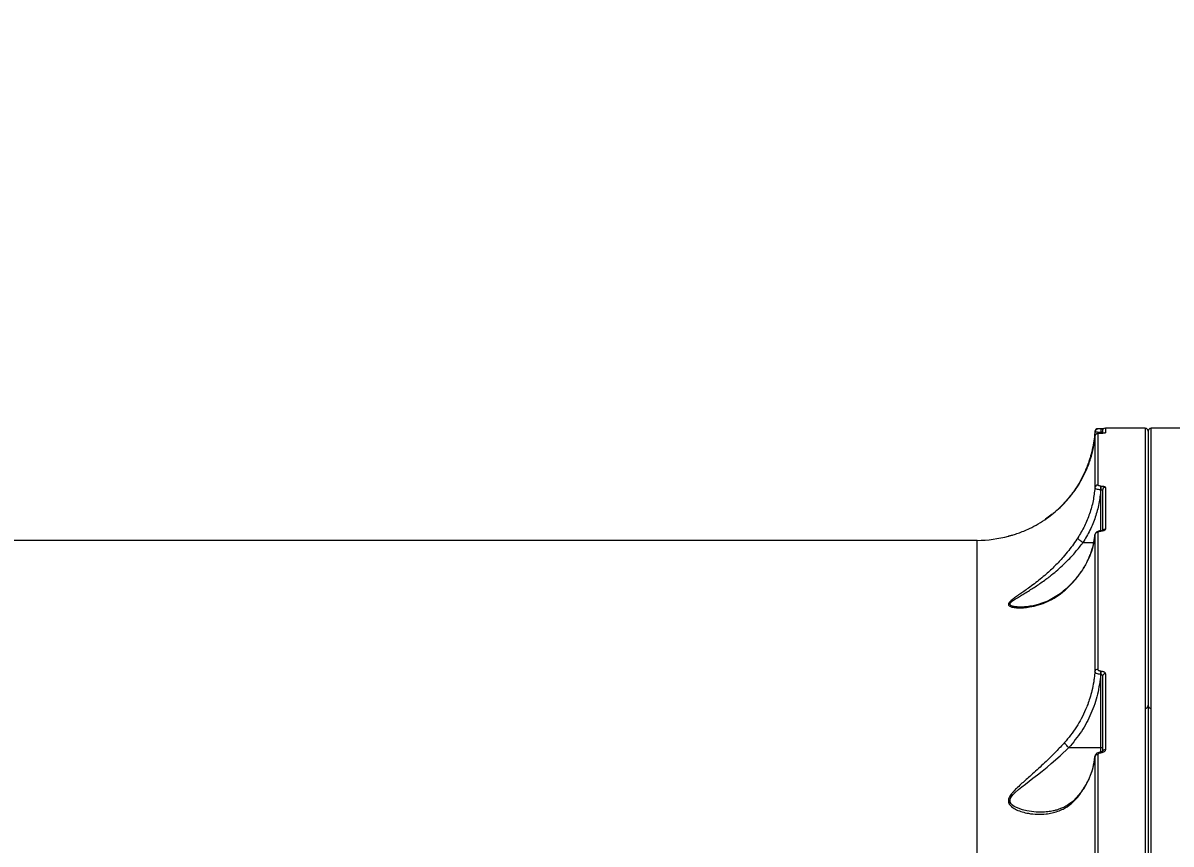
# Model space of a CAD drawing. Header units: millimetres. Extents: x -5718 to 5731, y -4937 to 4872.
# Drawn here: x -554 to -164.9, y 1798.7 to 2076.8 of the extents above; entities that cross this region are included whole.
import ezdxf

# ---------------------------------------------------------------- set-up
doc = ezdxf.new("R2010")
doc.units = ezdxf.units.MM
for name, color, linetype in [('DIKOM_ОБЪЕКТ', 7, 'Continuous'), ('DIKOM_РАЗМЕР_ЗОНА', 7, 'Continuous'), ('DIKOM_РАЗМЕР_ОБЪЕКТА', 7, 'Continuous')]:
    doc.layers.add(name, color=color, linetype=linetype)
doc.styles.add('style1', font='arial.ttf', dxfattribs={"width": 0.8})
doc.dimstyles.new('1-50', dxfattribs={"dimtxt": 300, "dimasz": 200, "dimexe": 100, "dimexo": 0, "dimgap": 100, "dimtad": 0, "dimdec": 0, "dimtxsty": 'style1', "dimcen": 0, "dimclrd": 7, "dimclre": 7, "dimadec": 1, "dimazin": 2, "dimtfac": 1, "dimtdec": 0, "dimtmove": 1, "dimatfit": 3, "dimfxl": 0, "dimlwd": 25, "dimlwe": 18, "dimarcsym": 0})

# ---------------------------------------------------------------- blocks, each defined once
blk = doc.blocks.new('*D15')
at = {"layer": 'Defpoints', "color": 0, "transparency": 16777216}
for p in [(-1897.42, 3178.83), (-4525.54, -2300.51), (-129.69, -2300.51)]:
    blk.add_point(p, dxfattribs=at)
at = {"layer": 'DIKOM_РАЗМЕР_ОБЪЕКТА', "color": 7, "lineweight": 18, "transparency": 16777216}
for p, q in [((-1897.42, 3178.83), (-4625.54, 3178.83)), ((-129.69, -2300.51), (-4625.54, -2300.51))]:
    blk.add_line(p, q, dxfattribs=at)
at = {"layer": 'DIKOM_РАЗМЕР_ОБЪЕКТА', "color": 7, "lineweight": 25, "transparency": 16777216}
for p, q in [((-4525.54, 2978.83), (-4525.54, 1718.95)), ((-4525.54, -2100.51), (-4525.54, 803.05))]:
    blk.add_line(p, q, dxfattribs=at)
at = {"layer": 'DIKOM_РАЗМЕР_ОБЪЕКТА', "color": 7, "transparency": 16777216}
for points in [[(-4558.87, 2978.83), (-4492.21, 2978.83), (-4525.54, 3178.83)], [(-4558.87, -2100.51), (-4492.21, -2100.51), (-4525.54, -2300.51)]]:
    blk.add_solid(points, dxfattribs=at)
at = {"layer": 'DIKOM_РАЗМЕР_ОБЪЕКТА', "color": 0, "transparency": 16777216, "insert": (-4525.54, 1261), "char_height": 300, "attachment_point": 5, "rotation": 90, "style": 'style1'}
blk.add_mtext('5400', dxfattribs=at)
blk = doc.blocks.new('*D13')
at = {"layer": 'Defpoints', "color": 0, "transparency": 16777216}
for p in [(-5521.54, 4872.34), (-1696.24, 4872.34), (580.61, -3721.16)]:
    blk.add_point(p, dxfattribs=at)
at = {"layer": 'DIKOM_РАЗМЕР_ЗОНА', "color": 7, "lineweight": 18, "transparency": 16777216}
for p, q in [((-1696.24, 4872.34), (-5621.54, 4872.34)), ((580.61, -3721.16), (-5621.54, -3721.16))]:
    blk.add_line(p, q, dxfattribs=at)
at = {"layer": 'DIKOM_РАЗМЕР_ЗОНА', "color": 7, "lineweight": 25, "transparency": 16777216}
for p, q in [((-5521.54, 4672.34), (-5521.54, 1701.62)), ((-5521.54, -3521.16), (-5521.54, 785.38))]:
    blk.add_line(p, q, dxfattribs=at)
at = {"layer": 'DIKOM_РАЗМЕР_ЗОНА', "color": 7, "transparency": 16777216}
for points in [[(-5554.87, 4672.34), (-5488.21, 4672.34), (-5521.54, 4872.34)], [(-5554.87, -3521.16), (-5488.21, -3521.16), (-5521.54, -3721.16)]]:
    blk.add_solid(points, dxfattribs=at)
at = {"layer": 'DIKOM_РАЗМЕР_ЗОНА', "color": 0, "transparency": 16777216, "insert": (-5521.54, 1243.5), "char_height": 300, "attachment_point": 5, "rotation": 90, "style": 'style1'}
blk.add_mtext('8600', dxfattribs=at)

msp = doc.modelspace()

# ---------------------------------------------------------------- linework, layer by layer
at = {"layer": 'DIKOM_ОБЪЕКТ', "color": 7, "linetype": 'Continuous', "lineweight": 15}
for p, q in [((-189.75, 1937.71), (-189.75, 1920.28)), ((-188.79, 1937.82), (-188.87, 1937.82)), ((-188.69, 1937.82), (-188.79, 1937.82)), ((-188.69, 1937.82), (-188.79, 1937.82)), ((-188.79, 1937.82), (-188.79, 1937.82)), ((-188.72, 1938.08), (-188.75, 1937.85)), ((-188.69, 1939.41), (-188.72, 1939.41)), ((-188.72, 1939.41), (-188.72, 1938.08)), ((-188.72, 1938.08), (-188.69, 1938.08)), ((-188.69, 1939.41), (-188.69, 1938.08)), ((-188.69, 1937.82), (-188.69, 1938.08)), ((-188.69, 1937.82), (-188.69, 1937.82)), ((-173.69, 1939.58), (-187.19, 1939.58)), ((-187.19, 1939.58), (-187.19, 1937.99)), ((-173.69, 1939.58), (-173.69, 1520.58)), ((-158.19, 1939.58), (-171.69, 1939.58)), ((-171.69, 1520.58), (-171.69, 1939.58)), ((-190.74, 1936.79), (-190.74, 1919.4)), ((-188.69, 1919.98), (-188.74, 1919.98)), ((-188.74, 1918.69), (-188.74, 1919.98)), ((-188.74, 1918.69), (-188.69, 1918.69)), ((-188.69, 1919.98), (-188.69, 1918.69)), ((-188.69, 1904.78), (-188.69, 1918.69)), ((-187.19, 1919.52), (-187.19, 1905.32)), ((-205.18, 1910.45), (-207.45, 1908.77)), ((-190.74, 1903.43), (-190.74, 1857.15)), ((-190.69, 1903.81), (-190.73, 1903.46)), ((-189.75, 1904.28), (-189.75, 1857.89)), ((-188.69, 1904.78), (-188.77, 1904.78)), ((-188.77, 1904.69), (-188.77, 1904.78)), ((-188.69, 1904.69), (-188.77, 1904.69)), ((-188.69, 1904.69), (-188.69, 1904.78)), ((-230.64, 1901.58), (-598.5, 1901.58)), ((-230.64, 1581.43), (-230.64, 1901.58)), ((-194.81, 1900.81), (-194.8, 1900.81)), ((-194.8, 1900.81), (-191.15, 1900.81)), ((-200.88, 1884.81), (-201.05, 1884.55)), ((-215.4, 1878.98), (-215.89, 1878.97)), ((-188.77, 1857.28), (-188.69, 1857.28)), ((-188.77, 1856.15), (-188.77, 1857.28)), ((-188.69, 1856.15), (-188.77, 1856.15)), ((-188.69, 1857.28), (-188.69, 1856.15)), ((-188.69, 1831.35), (-188.69, 1856.15)), ((-187.19, 1856.34), (-187.19, 1830.62)), ((-199.58, 1831.35), (-199.57, 1831.35)), ((-199.57, 1831.35), (-188.69, 1831.35)), ((-189.75, 1828.93), (-189.75, 1762.95)), ((-188.69, 1829.87), (-188.74, 1829.87)), ((-188.74, 1829.61), (-188.74, 1829.87)), ((-188.74, 1829.61), (-188.69, 1829.61)), ((-188.69, 1829.87), (-188.69, 1831.35)), ((-188.69, 1829.87), (-188.69, 1829.61)), ((-190.74, 1828.25), (-190.65, 1828.55)), ((-190.74, 1828.25), (-190.74, 1762.42))]:
    msp.add_line(p, q, dxfattribs=at)
at = {"layer": 'DIKOM_ОБЪЕКТ', "color": 7, "linetype": 'Continuous', "lineweight": 15, "flags": 128}
msp.add_lwpolyline([(-208.98, 1809.5), (-209.06, 1809.5), (-209.12, 1809.5), (-209.53, 1809.51), (-210.63, 1809.55), (-211.49, 1809.62), (-212.19, 1809.7), (-213.76, 1809.95), (-215.29, 1810.31), (-216.76, 1810.8), (-218.09, 1811.44), (-218.71, 1811.88), (-219.14, 1812.34), (-219.45, 1812.92), (-219.5, 1813.55), (-219.31, 1814.19), (-219.13, 1814.54), (-218.89, 1814.9), (-218.39, 1815.51), (-217.72, 1816.18), (-216.65, 1817.13), (-215.49, 1818.08), (-214.28, 1819.03), (-213.03, 1819.99), (-211.75, 1820.98), (-210.18, 1822.19), (-208.62, 1823.42), (-206.95, 1824.77), (-205.52, 1825.96), (-202.48, 1828.62), (-199.58, 1831.35), (-199.58, 1831.35)], dxfattribs=at)
at = {"layer": 'DIKOM_ОБЪЕКТ', "color": 7, "linetype": 'Continuous', "lineweight": 15}
for centre, radius, start, end in [((-189.75, 1938.38), 1, 89.9934, 175.7851), ((-189.75, 1936.71), 0.998, 89.8889, 175.6595), ((-187.19, 1938.58), 1, 90, 180), ((-187.19, 1936.98), 1, 89.9838, 116.7155), ((-173.69, 1938.58), 1, 0, 90), ((-171.69, 1938.58), 1, 90, 180), ((-189.77, 1919.3), 0.982, 88.824, 174.298), ((-187.21, 1918.54), 0.977, 88.6309, 178.5706), ((-230.64, 1941.58), 40, 270, 285.4799), ((-189.78, 1903.31), 0.968, 87.8543, 172.9554), ((-187.2, 1904.31), 1.01, 88.9754, 148.1844), ((-189.83, 1856.96), 0.937, 85.1541, 168.4805), ((-187.28, 1855.43), 0.917, 84.4152, 173.0363), ((-173.11, 1844.65), 0.424, 7.7877, 66.5678), ((-172.26, 1844.65), 0.43, 112.0087, 171.981), ((-189.85, 1828.01), 0.925, 83.5967, 165.1864), ((-187.28, 1829.68), 0.951, 84.1588, 158.1019)]:
    msp.add_arc(centre, radius, start, end, dxfattribs=at)
for points, knots in [([(-190.74, 1938.45), (-190.8, 1937.83), (-190.93, 1936.32), (-191.32, 1933.76), (-191.95, 1930.99), (-192.7, 1928.46), (-193.26, 1926.99), (-193.5, 1926.34)], [0, 0, 0, 0, 0.150355, 0.36682, 0.622622, 0.834076, 1, 1, 1, 1]), ([(-188.72, 1938.08), (-188.86, 1938.08), (-189.14, 1938.09), (-189.53, 1938.13), (-189.89, 1938.17), (-190.29, 1938.23), (-190.67, 1938.33), (-190.72, 1938.41), (-190.74, 1938.45)], [0, 0, 0, 0, 0.129904, 0.257603, 0.384671, 0.509488, 0.755614, 1, 1, 1, 1]), ([(-188.72, 1939.39), (-188.93, 1939.39), (-189.34, 1939.38), (-189.85, 1939.28), (-190.22, 1939.11), (-190.47, 1938.91), (-190.65, 1938.67), (-190.69, 1938.49), (-190.71, 1938.39)], [0, 0, 0, 0, 0.235805, 0.476104, 0.604886, 0.737552, 0.871153, 1, 1, 1, 1]), ([(-189.7, 1937.74), (-189.77, 1937.73), (-189.86, 1937.73), (-189.94, 1937.68), (-189.97, 1937.66)], [0, 0, 0, 0, 0.697435, 1, 1, 1, 1]), ([(-188.79, 1937.82), (-188.86, 1937.82), (-189, 1937.82), (-189.2, 1937.81), (-189.37, 1937.8), (-189.55, 1937.78), (-189.71, 1937.75), (-189.73, 1937.72), (-189.75, 1937.71)], [0, 0, 0, 0, 0.124268, 0.250096, 0.372556, 0.500534, 0.750277, 1, 1, 1, 1]), ([(-188.69, 1939.41), (-188.58, 1939.41), (-188.38, 1939.41), (-188.09, 1939.42), (-187.86, 1939.42), (-187.74, 1939.42), (-187.69, 1939.42)], [0, 0, 0, 0, 0.276566, 0.554909, 0.829394, 1, 1, 1, 1]), ([(-188.41, 1939.16), (-188.41, 1939.19), (-188.43, 1939.26), (-188.52, 1939.34), (-188.63, 1939.38), (-188.69, 1939.39)], [0, 0, 0, 0, 0.176947, 0.57881, 1, 1, 1, 1]), ([(-188.69, 1938.08), (-188.65, 1938.08), (-188.56, 1938.09), (-188.45, 1938.12), (-188.37, 1938.16), (-188.27, 1938.23), (-188.2, 1938.33), (-188.19, 1938.41), (-188.19, 1938.46)], [0, 0, 0, 0, 0.120133, 0.251201, 0.367206, 0.500944, 0.74988, 1, 1, 1, 1]), ([(-187.19, 1937.99), (-187.2, 1937.97), (-187.24, 1937.93), (-187.49, 1937.88), (-187.78, 1937.85), (-188.05, 1937.83), (-188.36, 1937.82), (-188.58, 1937.82), (-188.69, 1937.82)], [0, 0, 0, 0, 0.249601, 0.499351, 0.627293, 0.749877, 0.876345, 1, 1, 1, 1]), ([(-188.19, 1938.42), (-188.19, 1938.48), (-188.19, 1938.58), (-188.19, 1938.05), (-188.19, 1937.83)], [0, 0, 0, 0, 0.587589, 1, 1, 1, 1]), ([(-172.69, 1938.57), (-172.69, 1938.57), (-172.69, 1938.77), (-172.69, 1938.07), (-172.69, 1936.36), (-172.69, 1933.34), (-172.69, 1929.21), (-172.69, 1923.95), (-172.69, 1917.62), (-172.69, 1910.26), (-172.69, 1901.95), (-172.69, 1892.72), (-172.69, 1882.6), (-172.69, 1871.56), (-172.69, 1859.54), (-172.69, 1846.5), (-172.69, 1832.47), (-172.69, 1817.47), (-172.69, 1801.53), (-172.69, 1784.71), (-172.69, 1767.07), (-172.69, 1748.68), (-172.69, 1729.61), (-172.69, 1709.95), (-172.69, 1689.77), (-172.69, 1669.16), (-172.69, 1648.21), (-172.69, 1627.03), (-172.69, 1605.7), (-172.69, 1584.33), (-172.69, 1562.98), (-172.69, 1541.74), (-172.69, 1527.61), (-172.69, 1520.58)], [0, 0, 0, 0, 0.000761, 0.034833, 0.06885, 0.102775, 0.136567, 0.17019, 0.203518, 0.236579, 0.269341, 0.301771, 0.33384, 0.36591, 0.398339, 0.431101, 0.464162, 0.497491, 0.531113, 0.564906, 0.59883, 0.632848, 0.66692, 0.700992, 0.73501, 0.768934, 0.802727, 0.836349, 0.869678, 0.902739, 0.9355, 0.96793, 1, 1, 1, 1]), ([(-172.69, 1938.57), (-172.69, 1938.57), (-172.69, 1938.77), (-172.69, 1938.07), (-172.69, 1936.36), (-172.69, 1933.34), (-172.69, 1929.21), (-172.69, 1923.95), (-172.69, 1917.62), (-172.69, 1910.26), (-172.69, 1901.95), (-172.69, 1892.72), (-172.69, 1882.6), (-172.69, 1871.56), (-172.69, 1859.54), (-172.69, 1846.5), (-172.69, 1832.47), (-172.69, 1817.47), (-172.69, 1801.53), (-172.69, 1784.71), (-172.69, 1767.07), (-172.69, 1748.68), (-172.69, 1729.61), (-172.69, 1709.95), (-172.69, 1689.77), (-172.69, 1669.16), (-172.69, 1648.21), (-172.69, 1627.03), (-172.69, 1605.7), (-172.69, 1584.33), (-172.69, 1562.98), (-172.69, 1541.74), (-172.69, 1527.61), (-172.69, 1520.58)], [0, 0, 0, 0, 0.000761, 0.034833, 0.06885, 0.102775, 0.136567, 0.17019, 0.203518, 0.236579, 0.269341, 0.301771, 0.33384, 0.36591, 0.398339, 0.431101, 0.464162, 0.497491, 0.531113, 0.564906, 0.59883, 0.632848, 0.66692, 0.700992, 0.73501, 0.768934, 0.802727, 0.836349, 0.869678, 0.902739, 0.9355, 0.96793, 1, 1, 1, 1]), ([(-207.03, 1909.04), (-206.26, 1909.61), (-204.67, 1910.79), (-202.44, 1912.77), (-200.54, 1914.72), (-198.95, 1916.59), (-197.67, 1918.25), (-196.48, 1920), (-195.05, 1922.37), (-193.52, 1925.42), (-192.15, 1929.15), (-191.17, 1932.94), (-190.89, 1935.5), (-190.74, 1936.79)], [0, 0, 0, 0, 0.078111, 0.161337, 0.249794, 0.310612, 0.375053, 0.435639, 0.500752, 0.62628, 0.750821, 0.875106, 1, 1, 1, 1]), ([(-193.5, 1926.34), (-193.75, 1925.74), (-194.24, 1924.53), (-195.12, 1922.73), (-196.1, 1920.94), (-197.26, 1919.06), (-198.67, 1917.08), (-200.34, 1915.03), (-202.41, 1912.8), (-204, 1911.44), (-204.93, 1910.64)], [0, 0, 0, 0, 0.100182, 0.201853, 0.300555, 0.401739, 0.529714, 0.66285, 0.802256, 1, 1, 1, 1]), ([(-193.5, 1926.34), (-193.51, 1926.3), (-193.53, 1926.21), (-193.49, 1926.09), (-193.41, 1926.01), (-193.39, 1925.98)], [0, 0, 0, 0, 0.399852, 0.828262, 1, 1, 1, 1]), ([(-190.74, 1919.4), (-190.91, 1917.91), (-191.25, 1914.93), (-192.48, 1910.57), (-194.17, 1906.36), (-195.73, 1903.76), (-196.51, 1902.46)], [0, 0, 0, 0, 0.249951, 0.4999, 0.751797, 1, 1, 1, 1]), ([(-188.74, 1918.69), (-188.92, 1917.13), (-189.26, 1913.99), (-190.54, 1909.41), (-192.32, 1904.96), (-193.97, 1902.19), (-194.8, 1900.81)], [0, 0, 0, 0, 0.249382, 0.497944, 0.748771, 1, 1, 1, 1]), ([(-188.74, 1918.69), (-189, 1918.71), (-189.53, 1918.75), (-190.19, 1918.92), (-190.65, 1919.14), (-190.71, 1919.31), (-190.74, 1919.4)], [0, 0, 0, 0, 0.249797, 0.499568, 0.749561, 1, 1, 1, 1]), ([(-188.74, 1919.98), (-188.87, 1919.98), (-189.14, 1919.99), (-189.47, 1920.06), (-189.7, 1920.16), (-189.73, 1920.24), (-189.75, 1920.28)], [0, 0, 0, 0, 0.250744, 0.500115, 0.749954, 1, 1, 1, 1]), ([(-188.69, 1919.98), (-188.49, 1919.97), (-188.09, 1919.96), (-187.6, 1919.85), (-187.25, 1919.7), (-187.21, 1919.58), (-187.19, 1919.52)], [0, 0, 0, 0, 0.250576, 0.500211, 0.749999, 1, 1, 1, 1]), ([(-188.69, 1918.69), (-188.62, 1918.69), (-188.53, 1918.69), (-188.41, 1918.67), (-188.32, 1918.66), (-188.25, 1918.63), (-188.2, 1918.6), (-188.19, 1918.58), (-188.19, 1918.57)], [0, 0, 0, 0, 0.240103, 0.36765, 0.500066, 0.687734, 0.828385, 1, 1, 1, 1]), ([(-188.19, 1918.57), (-188.19, 1916.44), (-188.19, 1912.29), (-188.19, 1907.27), (-188.19, 1904.82)], [0, 0, 0, 0, 0.514408, 1, 1, 1, 1]), ([(-219.96, 1903.03), (-219.98, 1903.03), (-220.05, 1903.01), (-219.81, 1903.07), (-219.47, 1903.16), (-218.98, 1903.3), (-218.14, 1903.55), (-216.76, 1904), (-214.89, 1904.71), (-212.59, 1905.72), (-209.95, 1907.09), (-208, 1908.39), (-207.03, 1909.04)], [0, 0, 0, 0, 0.029041, 0.076194, 0.126902, 0.173117, 0.223865, 0.347957, 0.48097, 0.613078, 0.805967, 1, 1, 1, 1]), ([(-201.05, 1884.55), (-200.58, 1884.97), (-199.61, 1885.84), (-198.25, 1887.24), (-197, 1888.68), (-195.86, 1890.17), (-194.81, 1891.71), (-193.97, 1893.13), (-193.31, 1894.41), (-192.78, 1895.56), (-192.24, 1896.87), (-191.71, 1898.44), (-191.3, 1899.96), (-191.04, 1901.25), (-190.86, 1902.32), (-190.79, 1903.01), (-190.74, 1903.43)], [0, 0, 0, 0, 0.079604, 0.163002, 0.250206, 0.327792, 0.411293, 0.500723, 0.551565, 0.61008, 0.676277, 0.750164, 0.844388, 0.900311, 0.938562, 1, 1, 1, 1]), ([(-190.82, 1902.81), (-190.87, 1902.35), (-191.04, 1900.94), (-191.66, 1898.49), (-192.82, 1895.34), (-194.67, 1891.89), (-197.3, 1888.21), (-199.72, 1885.92), (-200.99, 1884.72)], [0, 0, 0, 0, 0.070415, 0.212139, 0.375609, 0.562503, 0.770238, 1, 1, 1, 1]), ([(-188.77, 1904.78), (-188.92, 1904.77), (-189.25, 1904.76), (-189.8, 1904.62), (-190.25, 1904.34), (-190.56, 1903.99), (-190.65, 1903.77), (-190.7, 1903.65)], [0, 0, 0, 0, 0.179268, 0.397057, 0.668525, 0.827488, 1, 1, 1, 1]), ([(-189.75, 1904.28), (-189.73, 1904.33), (-189.71, 1904.44), (-189.52, 1904.55), (-189.32, 1904.62), (-189.15, 1904.66), (-188.96, 1904.69), (-188.83, 1904.69), (-188.77, 1904.69)], [0, 0, 0, 0, 0.25005, 0.499183, 0.624848, 0.749453, 0.874652, 1, 1, 1, 1]), ([(-187.19, 1905.32), (-187.21, 1905.24), (-187.25, 1905.08), (-187.53, 1904.91), (-187.83, 1904.8), (-188.1, 1904.74), (-188.38, 1904.7), (-188.59, 1904.69), (-188.69, 1904.69)], [0, 0, 0, 0, 0.25001, 0.499166, 0.624821, 0.749473, 0.874866, 1, 1, 1, 1]), ([(-188.06, 1904.84), (-188.06, 1904.84), (-188.06, 1904.85), (-188.11, 1904.84), (-188.24, 1904.81), (-188.43, 1904.78), (-188.6, 1904.78), (-188.69, 1904.78)], [0, 0, 0, 0, 0.074547, 0.281782, 0.502682, 0.740887, 1, 1, 1, 1]), ([(-196.51, 1902.46), (-196.99, 1901.75), (-197.96, 1900.29), (-199.64, 1898.08), (-201.73, 1895.57), (-204.27, 1892.87), (-206.9, 1890.42), (-209.24, 1888.44), (-211.25, 1886.86), (-213.12, 1885.49), (-214.77, 1884.32), (-216.26, 1883.3), (-217.63, 1882.36), (-218.67, 1881.58), (-219.34, 1881.01), (-219.89, 1880.44), (-220.12, 1879.91), (-219.92, 1879.48), (-219.59, 1879.23), (-219.12, 1879.04), (-218.27, 1878.82), (-216.87, 1878.68), (-214.93, 1878.72), (-212.56, 1879.01), (-209.83, 1879.65), (-206.81, 1880.79), (-203.84, 1882.35), (-201.98, 1883.81), (-201.05, 1884.55)], [0, 0, 0, 0, 0.039976, 0.081542, 0.125109, 0.187183, 0.249624, 0.290771, 0.332482, 0.373464, 0.405905, 0.435923, 0.469548, 0.498307, 0.514745, 0.529679, 0.561093, 0.576334, 0.592567, 0.607561, 0.624093, 0.663855, 0.706845, 0.749749, 0.812132, 0.874338, 0.937097, 1, 1, 1, 1]), ([(-215.89, 1878.97), (-216.06, 1878.97), (-216.74, 1878.95), (-217.62, 1879.04), (-218.45, 1879.19), (-218.99, 1879.36), (-219.38, 1879.59), (-219.55, 1879.89), (-219.48, 1880.19), (-219.3, 1880.45), (-219.05, 1880.72), (-218.63, 1881.07), (-217.85, 1881.63), (-216.69, 1882.35), (-215.21, 1883.23), (-213.69, 1884.15), (-212.13, 1885.11), (-210.57, 1886.12), (-208.97, 1887.21), (-207.42, 1888.32), (-205.68, 1889.64), (-203.85, 1891.13), (-201.86, 1892.89), (-199.64, 1895.05), (-197.2, 1897.67), (-195.6, 1899.77), (-194.81, 1900.81)], [0, 0, 0, 0, 0.016775, 0.063826, 0.089028, 0.11117, 0.13596, 0.158615, 0.181471, 0.193458, 0.206014, 0.228015, 0.253043, 0.299798, 0.346481, 0.393363, 0.440066, 0.48656, 0.532959, 0.583299, 0.625892, 0.689947, 0.751739, 0.812648, 0.906245, 1, 1, 1, 1]), ([(-194.81, 1900.81), (-194.95, 1900.9), (-195.29, 1901.1), (-195.72, 1901.43), (-196.08, 1901.76), (-196.32, 1902.02), (-196.48, 1902.28), (-196.5, 1902.4), (-196.51, 1902.46)], [0, 0, 0, 0, 0.154386, 0.379075, 0.518395, 0.672067, 0.834888, 1, 1, 1, 1]), ([(-200.89, 1884.84), (-201.62, 1884.23), (-203.03, 1883.06), (-205.13, 1881.82), (-206.92, 1880.95), (-208.37, 1880.38), (-209.74, 1879.92), (-211.34, 1879.49), (-213.46, 1879.07), (-215.02, 1879), (-215.88, 1878.96)], [0, 0, 0, 0, 0.157052, 0.304565, 0.42217, 0.510167, 0.584399, 0.689351, 0.828245, 1, 1, 1, 1]), ([(-190.74, 1857.15), (-190.81, 1856.41), (-190.91, 1855.25), (-191.23, 1853.07), (-191.69, 1850.78), (-192.4, 1848.24), (-193.12, 1846.13), (-194.06, 1843.79), (-195.29, 1841.22), (-197, 1838.3), (-198.88, 1835.59), (-200.35, 1833.89), (-201.05, 1833.07)], [0, 0, 0, 0, 0.083453, 0.132579, 0.249922, 0.347368, 0.431041, 0.500961, 0.632351, 0.750555, 0.879521, 1, 1, 1, 1]), ([(-188.77, 1856.15), (-189.05, 1853.9), (-189.63, 1849.38), (-191.91, 1842.88), (-195.11, 1836.73), (-198.09, 1833.15), (-199.57, 1831.35)], [0, 0, 0, 0, 0.249653, 0.499492, 0.749808, 1, 1, 1, 1]), ([(-188.77, 1856.15), (-189.03, 1856.18), (-189.55, 1856.22), (-190.2, 1856.47), (-190.65, 1856.79), (-190.71, 1857.03), (-190.74, 1857.15)], [0, 0, 0, 0, 0.253727, 0.505465, 0.754133, 1, 1, 1, 1]), ([(-188.77, 1857.28), (-188.83, 1857.29), (-188.96, 1857.29), (-189.15, 1857.33), (-189.33, 1857.39), (-189.52, 1857.49), (-189.71, 1857.66), (-189.73, 1857.82), (-189.75, 1857.89)], [0, 0, 0, 0, 0.125732, 0.251125, 0.375914, 0.501391, 0.7505, 1, 1, 1, 1]), ([(-188.69, 1857.28), (-188.59, 1857.28), (-188.38, 1857.27), (-188.1, 1857.21), (-187.83, 1857.12), (-187.53, 1856.97), (-187.25, 1856.7), (-187.21, 1856.46), (-187.19, 1856.34)], [0, 0, 0, 0, 0.125283, 0.251055, 0.375522, 0.501308, 0.75052, 1, 1, 1, 1]), ([(-188.69, 1856.15), (-188.65, 1856.15), (-188.58, 1856.15), (-188.48, 1856.1), (-188.38, 1856.03), (-188.28, 1855.92), (-188.2, 1855.75), (-188.19, 1855.61), (-188.19, 1855.54)], [0, 0, 0, 0, 0.110145, 0.228108, 0.357461, 0.500895, 0.749984, 1, 1, 1, 1]), ([(-188.19, 1855.54), (-188.19, 1851.45), (-188.19, 1843.28), (-188.19, 1834.35), (-188.19, 1829.88)], [0, 0, 0, 0, 0.5, 1, 1, 1, 1]), ([(-173.69, 1844.71), (-173.56, 1844.72), (-173.37, 1844.74), (-173.13, 1844.87), (-172.94, 1845.02), (-172.77, 1845.28), (-172.68, 1845.52), (-172.7, 1845.67), (-172.7, 1845.7)], [0, 0, 0, 0, 0.246077, 0.35104, 0.525457, 0.716156, 0.928697, 1, 1, 1, 1]), ([(-172.67, 1845.62), (-172.66, 1845.56), (-172.66, 1845.39), (-172.52, 1845.13), (-172.31, 1844.91), (-172.03, 1844.74), (-171.82, 1844.72), (-171.69, 1844.71)], [0, 0, 0, 0, 0.11031, 0.350605, 0.577203, 0.73709, 1, 1, 1, 1]), ([(-201.05, 1833.07), (-201.98, 1832.07), (-203.83, 1830.06), (-206.46, 1827.45), (-208.8, 1825.24), (-210.82, 1823.4), (-212.69, 1821.73), (-214.35, 1820.26), (-215.86, 1818.91), (-217.25, 1817.61), (-218.34, 1816.49), (-219.07, 1815.61), (-219.7, 1814.68), (-220.08, 1813.74), (-220.03, 1812.85), (-219.78, 1812.25), (-219.38, 1811.71), (-218.61, 1811.01), (-217.26, 1810.25), (-215.35, 1809.56), (-212.99, 1809.01), (-210.27, 1808.71), (-207.58, 1808.81), (-205.27, 1809.19), (-203.33, 1809.74), (-201.13, 1810.68), (-198.77, 1812.15), (-197.25, 1813.81), (-196.51, 1814.62)], [0, 0, 0, 0, 0.062638, 0.12529, 0.166507, 0.208274, 0.249406, 0.281763, 0.311983, 0.345482, 0.374456, 0.390984, 0.405977, 0.437384, 0.452883, 0.468992, 0.483969, 0.50045, 0.539882, 0.582729, 0.625634, 0.687884, 0.749886, 0.791904, 0.833625, 0.874743, 0.939405, 1, 1, 1, 1]), ([(-199.58, 1831.35), (-199.74, 1831.5), (-200.08, 1831.79), (-200.54, 1832.28), (-200.9, 1832.74), (-201, 1832.96), (-201.05, 1833.07)], [0, 0, 0, 0, 0.242687, 0.499989, 0.757303, 1, 1, 1, 1]), ([(-190.69, 1828.68), (-190.84, 1827.48), (-191.16, 1825.08), (-192.37, 1821.57), (-194.07, 1818.17), (-195.64, 1816.07), (-196.43, 1815.02)], [0, 0, 0, 0, 0.249189, 0.500436, 0.74981, 1, 1, 1, 1]), ([(-188.74, 1829.87), (-188.98, 1829.85), (-189.46, 1829.81), (-190.07, 1829.49), (-190.5, 1829.07), (-190.63, 1828.71), (-190.69, 1828.54)], [0, 0, 0, 0, 0.279336, 0.54184, 0.784035, 1, 1, 1, 1]), ([(-189.75, 1828.93), (-189.73, 1829.02), (-189.7, 1829.2), (-189.47, 1829.42), (-189.14, 1829.58), (-188.87, 1829.6), (-188.74, 1829.61)], [0, 0, 0, 0, 0.25006, 0.499891, 0.749257, 1, 1, 1, 1]), ([(-188.19, 1831.19), (-188.19, 1831.21), (-188.21, 1831.25), (-188.32, 1831.31), (-188.49, 1831.35), (-188.62, 1831.35), (-188.69, 1831.35)], [0, 0, 0, 0, 0.250026, 0.500008, 0.750019, 1, 1, 1, 1]), ([(-187.19, 1830.62), (-187.21, 1830.49), (-187.25, 1830.23), (-187.6, 1829.89), (-188.09, 1829.66), (-188.49, 1829.63), (-188.69, 1829.61)], [0, 0, 0, 0, 0.250003, 0.499803, 0.74943, 1, 1, 1, 1]), ([(-188.16, 1830.02), (-188.16, 1830.02), (-188.15, 1830.02), (-188.18, 1829.99), (-188.27, 1829.94), (-188.37, 1829.91), (-188.51, 1829.88), (-188.63, 1829.87), (-188.69, 1829.87)], [0, 0, 0, 0, 0.083946, 0.34598, 0.490962, 0.647212, 0.816256, 1, 1, 1, 1]), ([(-196.51, 1814.62), (-196.04, 1815.23), (-195.04, 1816.54), (-193.7, 1818.73), (-192.37, 1821.45), (-191.25, 1824.66), (-190.91, 1827.05), (-190.74, 1828.25)], [0, 0, 0, 0, 0.147149, 0.313928, 0.500332, 0.750164, 1, 1, 1, 1]), ([(-196.38, 1815.13), (-196.99, 1814.43), (-198.16, 1813.11), (-200.01, 1811.82), (-201.61, 1810.99), (-202.83, 1810.51), (-203.88, 1810.17), (-205.09, 1809.87), (-206.81, 1809.57), (-208.2, 1809.53), (-208.98, 1809.5)], [0, 0, 0, 0, 0.179917, 0.343774, 0.471432, 0.563722, 0.625128, 0.710831, 0.835746, 1, 1, 1, 1]), ([(-196.36, 1815.09), (-196.4, 1815.03), (-196.5, 1814.91), (-196.51, 1814.73), (-196.51, 1814.62)], [0, 0, 0, 0, 0.405919, 1, 1, 1, 1])]:
    msp.add_open_spline(points, degree=3, knots=knots, dxfattribs=at)

# ---------------------------------------------------------------- dimensions: what is measured, and where the dimension line sits
at = {"layer": 'DIKOM_РАЗМЕР_ЗОНА'}
dim = msp.add_linear_dim(base=(-5521.54, 4872.34), p1=(580.61, -3721.16), p2=(-1696.24, 4872.34), angle=90, text='8600', dimstyle='1-50', override={"dimscale": 1, "dimtix": 0, "dimtofl": 1, "dimtmove": 1, "dimatfit": 3}, dxfattribs=at)
dim.commit()
dim.dimension.update_dxf_attribs({"geometry": '*D13', "text_midpoint": (-5521.54, 1243.5), "dimtype": 160})
at = {"layer": 'DIKOM_РАЗМЕР_ОБЪЕКТА'}
dim = msp.add_linear_dim(base=(-4525.54, -2300.51), p1=(-1897.42, 3178.83), p2=(-129.69, -2300.51), angle=90, text='5400', dimstyle='1-50', override={"dimscale": 1, "dimtix": 0, "dimtofl": 1, "dimtmove": 1, "dimatfit": 3}, dxfattribs=at)
dim.commit()
dim.dimension.update_dxf_attribs({"geometry": '*D15', "text_midpoint": (-4525.54, 1261), "dimtype": 160})

doc.saveas('drawing.dxf')
